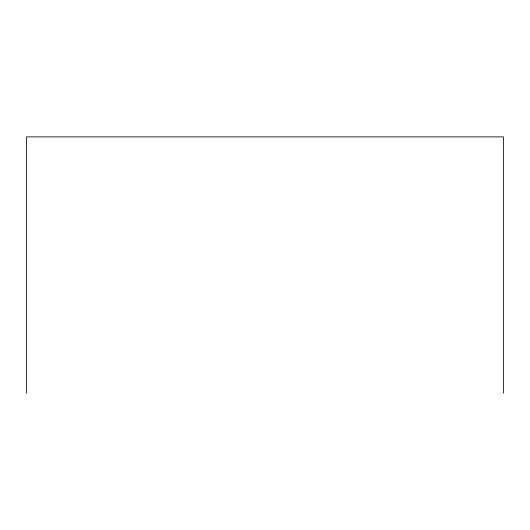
<?xml version="1.0" encoding="UTF-8"?>
<svg xmlns="http://www.w3.org/2000/svg" width="530" height="530" viewBox="0 0 530 530"><rect width="100%" height="100%" fill="white"/><g stroke="black" fill="none" stroke-linecap="round" stroke-linejoin="round"><path stroke-width="0.79" d="M503.5 393.114L503.5 136.886L26.5 136.886L26.5 393.114"/></g></svg>
